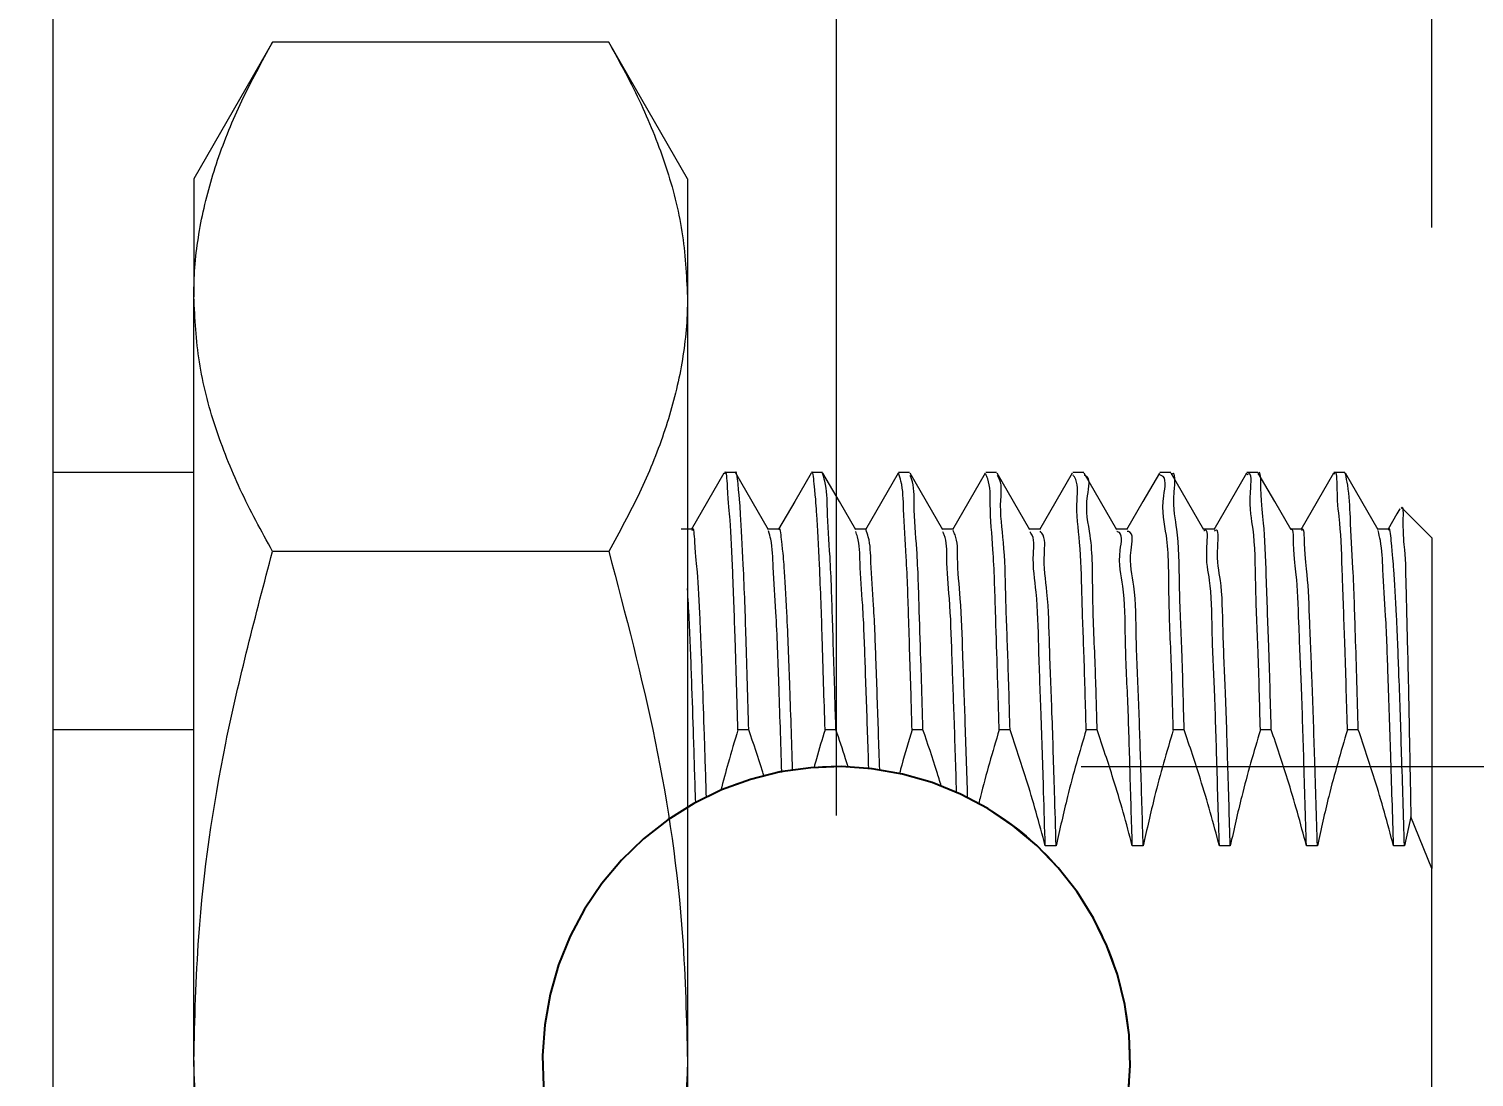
# Model space of a CAD drawing. Header units: inches. Extents: x 0.3 to 13.4, y 0.3 to 10.3.
# Drawn here: x 8.491 to 9.413, y 4.888 to 5.556 of the extents above; entities that cross this region are included whole.
import ezdxf

# ---------------------------------------------------------------- set-up
doc = ezdxf.new("R2010")
doc.units = ezdxf.units.IN
doc.header["$LTSCALE"] = 1.25
doc.header["$MEASUREMENT"] = 0
doc.linetypes.add('SLD-Dashed', pattern=[0.075, 0.05, -0.025])
doc.linetypes.add('SLD-Solid', pattern=[0])
doc.styles.add('SLDTEXTSTYLE0', font='ARIAL.TTF', dxfattribs={"width": 0.948})
doc.dimstyles.new('SLDDIMSTYLE0', dxfattribs={"dimtxt": 0.15625, "dimasz": 0.15625, "dimexe": 0, "dimexo": 0.0625, "dimgap": 0.039062, "dimtad": 0, "dimtih": 1, "dimtoh": 1, "dimdec": 3, "dimrnd": 1e-09, "dimzin": 12, "dimdsep": 46, "dimlunit": 5, "dimtxsty": 'SLDTEXTSTYLE0', "dimsah": 1, "dimcen": 0.09, "dimadec": 0, "dimazin": 0, "dimtfac": 1, "dimtdec": 3, "dimtofl": 0, "dimtmove": 0, "dimatfit": 3, "dimfxl": 0, "dimfrac": 2, "dimtolj": 1, "dimtzin": 12, "dimarcsym": 0})
doc.dimstyles.new('SLDDIMSTYLE1', dxfattribs={"dimtxt": 0.15625, "dimasz": 0.15625, "dimexe": 0, "dimexo": 0.0625, "dimgap": 0.039062, "dimtad": 0, "dimtih": 1, "dimtoh": 1, "dimdec": 3, "dimrnd": 1e-09, "dimzin": 12, "dimdsep": 46, "dimlunit": 5, "dimtxsty": 'SLDTEXTSTYLE0', "dimsah": 1, "dimcen": 0.09, "dimadec": 0, "dimazin": 0, "dimtfac": 1, "dimtdec": 3, "dimtofl": 0, "dimtmove": 0, "dimatfit": 3, "dimfxl": 0, "dimfrac": 2, "dimtolj": 1, "dimtzin": 12, "dimarcsym": 0})

# ---------------------------------------------------------------- blocks, each defined once
blk = doc.blocks.new('SW_BROKEN_VIEW_0')
at = {"color": 0, "linetype": 'SLD-Dashed'}
for p, q in [((-0.21508, 0.12924), (-0.23413, 0.12449)), ((-0.19565, 0.13197), (-0.21508, 0.12924)), ((-0.17603, 0.13265), (-0.19565, 0.13197)), ((-0.15646, 0.13128), (-0.17603, 0.13265)), ((-0.13713, 0.12787), (-0.15646, 0.13128)), ((-0.23413, 0.12449), (-0.25257, 0.11777)), ((-0.11826, 0.12247), (-0.13713, 0.12787)), ((-0.10007, 0.11511), (-0.11826, 0.12247)), ((-0.25257, 0.11777), (-0.27021, 0.10917)), ((-0.08274, 0.1059), (-0.10007, 0.11511)), ((-0.27021, 0.10917), (-0.28685, 0.09877)), ((-0.06647, 0.09492), (-0.08274, 0.1059)), ((-0.28685, 0.09877), (-0.30232, 0.08669)), ((-0.05143, 0.08231), (-0.06647, 0.09492)), ((-0.30232, 0.08669), (-0.31644, 0.07306)), ((-0.0378, 0.06819), (-0.05143, 0.08231)), ((-0.31644, 0.07306), (-0.32905, 0.05802)), ((-0.02572, 0.05273), (-0.0378, 0.06819)), ((-0.32905, 0.05802), (-0.34003, 0.04175)), ((-0.01532, 0.03608), (-0.02572, 0.05273)), ((-0.34003, 0.04175), (-0.34924, 0.02442)), ((-0.00671, 0.01844), (-0.01532, 0.03608)), ((-0.34924, 0.02442), (-0.35659, 0.00622)), ((0, 0), (-0.00671, 0.01844)), ((-0.35659, 0.00622), (-0.362, -0.01264)), ((0.00475, -0.01904), (0, 0)), ((-0.362, -0.01264), (-0.36541, -0.03197)), ((0.00748, -0.03848), (0.00475, -0.01904)), ((-0.36541, -0.03197), (-0.36678, -0.05155)), ((0.00816, -0.05809), (0.00748, -0.03848)), ((-0.36678, -0.05155), (-0.36609, -0.07116)), ((0.0068, -0.07767), (0.00816, -0.05809)), ((-0.36609, -0.07116), (-0.36336, -0.0906)), ((0.00339, -0.097), (0.0068, -0.07767)), ((-0.36336, -0.0906), (-0.35861, -0.10964)), ((-0.00202, -0.11586), (0.00339, -0.097)), ((-0.35861, -0.10964), (-0.3519, -0.12808)), ((-0.00937, -0.13406), (-0.00202, -0.11586)), ((-0.3519, -0.12808), (-0.3433, -0.14572)), ((-0.01859, -0.15139), (-0.00937, -0.13406)), ((-0.3433, -0.14572), (-0.3329, -0.16237)), ((-0.02956, -0.16766), (-0.01859, -0.15139)), ((-0.3329, -0.16237), (-0.32081, -0.17783)), ((-0.04218, -0.18269), (-0.02956, -0.16766)), ((-0.32081, -0.17783), (-0.30718, -0.19195)), ((-0.0563, -0.19633), (-0.04218, -0.18269)), ((-0.30718, -0.19195), (-0.29215, -0.20456)), ((-0.07176, -0.20841), (-0.0563, -0.19633)), ((-0.29215, -0.20456), (-0.27588, -0.21554)), ((-0.0884, -0.21881), (-0.07176, -0.20841)), ((-0.27588, -0.21554), (-0.25855, -0.22475)), ((-0.10604, -0.22741), (-0.0884, -0.21881)), ((-0.25855, -0.22475), (-0.24035, -0.2321)), ((-0.12449, -0.23413), (-0.10604, -0.22741)), ((-0.24035, -0.2321), (-0.22149, -0.23751)), ((-0.22149, -0.23751), (-0.20216, -0.24092)), ((-0.16297, -0.24161), (-0.14353, -0.23887)), ((-0.14353, -0.23887), (-0.12449, -0.23413)), ((-0.20216, -0.24092), (-0.18258, -0.24229)), ((-0.18258, -0.24229), (-0.16297, -0.24161))]:
    blk.add_line(p, q, dxfattribs=at)
blk = doc.blocks.new('*D5')
at = {"color": 7, "linetype": 'SLD-Solid', "lineweight": 0}
for p, q in [((9.59842, 5.0859), (9.59842, 5.38638)), ((9.16278, 5.0859), (9.67655, 5.0859)), ((9.16278, 4.7109), (9.67655, 4.7109)), ((9.59842, 4.31076), (9.59842, 4.7109)), ((9.79342, 4.31076), (9.59842, 4.31076))]:
    blk.add_line(p, q, dxfattribs=at)
for points in [[(9.59842, 5.0859), (9.62246, 5.24215), (9.57438, 5.24215)], [(9.59842, 4.7109), (9.57438, 4.55465), (9.62246, 4.55465)]]:
    blk.add_solid(points, dxfattribs=at)
at = {"color": 7, "linetype": 'SLD-Solid', "lineweight": 0, "char_height": 0.15625, "attachment_point": 1, "style": 'SLDTEXTSTYLE0'}
for s, insert in [('0.375', (9.87155, 4.51217)), ('"', (10.40856, 4.51217)), ('Pivot', (9.95892, 4.2724))]:
    blk.add_mtext(s, dxfattribs=dict(at, insert=insert))
blk = doc.blocks.new('*D6')
at = {"color": 7, "linetype": 'SLD-Solid', "lineweight": 0}
for p, q in [((3.52528, 5.2734), (3.52528, 7.11991)), ((9.38653, 5.42965), (9.38653, 7.11991)), ((3.52528, 7.04179), (5.55446, 7.04179)), ((9.38653, 7.04179), (7.35735, 7.04179))]:
    blk.add_line(p, q, dxfattribs=at)
for points in [[(3.52528, 7.04179), (3.68153, 7.01775), (3.68153, 7.06583)], [(9.38653, 7.04179), (9.23028, 7.06583), (9.23028, 7.01775)]]:
    blk.add_solid(points, dxfattribs=at)
at = {"color": 7, "linetype": 'SLD-Solid', "lineweight": 0, "char_height": 0.15625, "attachment_point": 1, "style": 'SLDTEXTSTYLE0'}
for s, insert in [('14.51', (6.14935, 7.24321)), ('"', (6.68636, 7.24321)), ('Retracted Length', (5.65212, 7.00343))]:
    blk.add_mtext(s, dxfattribs=dict(at, insert=insert))
blk = doc.blocks.new('*D7')
at = {"color": 7, "linetype": 'SLD-Solid', "lineweight": 0}
for p, q in [((2.00028, 5.2734), (2.00028, 7.85093)), ((9.38653, 5.42965), (9.38653, 7.85093)), ((2.00028, 7.7728), (4.80365, 7.7728)), ((9.38653, 7.7728), (6.58315, 7.7728))]:
    blk.add_line(p, q, dxfattribs=at)
for points in [[(2.00028, 7.7728), (2.15653, 7.74877), (2.15653, 7.79684)], [(9.38653, 7.7728), (9.23028, 7.79684), (9.23028, 7.74877)]]:
    blk.add_solid(points, dxfattribs=at)
at = {"color": 7, "linetype": 'SLD-Solid', "lineweight": 0, "char_height": 0.15625, "attachment_point": 1, "style": 'SLDTEXTSTYLE0'}
for s, insert in [('23.51', (5.38685, 7.97422)), ('"', (5.92386, 7.97422)), ('Extended Length', (4.90131, 7.73444))]:
    blk.add_mtext(s, dxfattribs=dict(at, insert=insert))
blk = doc.blocks.new('*D9')
at = {"color": 7, "linetype": 'SLD-Solid', "lineweight": 0}
for p, q in [((9.00653, 5.05465), (9.00653, 6.59193)), ((9.38653, 5.42965), (9.38653, 6.59193)), ((9.00653, 6.51381), (8.70605, 6.51381)), ((9.38653, 6.51381), (9.7926, 6.51381))]:
    blk.add_line(p, q, dxfattribs=at)
for points in [[(9.00653, 6.51381), (8.85028, 6.53784), (8.85028, 6.48977)], [(9.38653, 6.51381), (9.54278, 6.48977), (9.54278, 6.53784)]]:
    blk.add_solid(points, dxfattribs=at)
at = {"color": 7, "linetype": 'SLD-Solid', "lineweight": 0, "char_height": 0.15625, "attachment_point": 1, "style": 'SLDTEXTSTYLE0'}
for s, insert in [('0.38', (9.87073, 6.59533)), ('"', (10.28844, 6.59533))]:
    blk.add_mtext(s, dxfattribs=dict(at, insert=insert))
blk = doc.blocks.new('*D10')
at = {"color": 7, "linetype": 'SLD-Solid', "lineweight": 0}
for p, q in [((8.19653, 5.05465), (8.19653, 6.00659)), ((9.00653, 5.05465), (9.00653, 6.00659)), ((8.19653, 5.92847), (7.89605, 5.92847)), ((9.00653, 5.92847), (9.30701, 5.92847))]:
    blk.add_line(p, q, dxfattribs=at)
for points in [[(8.19653, 5.92847), (8.04028, 5.95251), (8.04028, 5.90443)], [(9.00653, 5.92847), (9.16278, 5.90443), (9.16278, 5.95251)]]:
    blk.add_solid(points, dxfattribs=at)
at = {"color": 7, "linetype": 'SLD-Solid', "lineweight": 0, "char_height": 0.15625, "attachment_point": 1, "style": 'SLDTEXTSTYLE0'}
for s, insert in [('0.81', (8.35463, 6.01)), ('"', (8.77234, 6.01))]:
    blk.add_mtext(s, dxfattribs=dict(at, insert=insert))
blk = doc.blocks.new('*D11')
at = {"color": 7, "linetype": 'SLD-Solid', "lineweight": 0}
for p, q in [((9.00653, 4.74215), (9.00653, 3.71623)), ((8.50653, 3.96215), (8.50653, 3.71623)), ((8.50653, 3.79435), (8.25351, 3.79435)), ((9.00653, 3.79435), (9.30701, 3.79435))]:
    blk.add_line(p, q, dxfattribs=at)
for points in [[(8.50653, 3.79435), (8.35028, 3.81839), (8.35028, 3.77031)], [(9.00653, 3.79435), (9.16278, 3.77031), (9.16278, 3.81839)]]:
    blk.add_solid(points, dxfattribs=at)
at = {"color": 7, "linetype": 'SLD-Solid', "lineweight": 0, "char_height": 0.15625, "attachment_point": 1, "style": 'SLDTEXTSTYLE0'}
for s, insert in [('0.5', (7.801, 3.87588)), ('"', (8.09929, 3.87588))]:
    blk.add_mtext(s, dxfattribs=dict(at, insert=insert))

msp = doc.modelspace()

# ---------------------------------------------------------------- linework, layer by layer
at = {"color": 7, "linetype": 'SLD-Solid', "lineweight": 15}
for p, q in [((8.50653, 5.6384), (8.50653, 4.1584)), ((8.64677, 5.54792), (8.59653, 5.4609)), ((8.86129, 5.54792), (8.64677, 5.54792)), ((8.91153, 5.4609), (8.86129, 5.54792)), ((8.59653, 5.4609), (8.59653, 5.38554)), ((8.91153, 5.4609), (8.91153, 5.38554)), ((8.59653, 4.8984), (8.59653, 5.38554)), ((8.91153, 5.38554), (8.91153, 4.8984)), ((8.59653, 5.2734), (8.50653, 5.2734)), ((8.94208, 5.2734), (8.93513, 5.2734)), ((8.99764, 5.2734), (8.99069, 5.2734)), ((9.04615, 5.27337), (9.04591, 5.27231)), ((9.0532, 5.2734), (9.04625, 5.2734)), ((9.10875, 5.2734), (9.10181, 5.2734)), ((9.16431, 5.2734), (9.15736, 5.2734)), ((9.21986, 5.2734), (9.21292, 5.2734)), ((9.27541, 5.2734), (9.26847, 5.2734)), ((9.33097, 5.2734), (9.32402, 5.2734)), ((9.33117, 5.27329), (9.33097, 5.27269)), ((9.38653, 5.23173), (9.36734, 5.25092)), ((8.9143, 5.23732), (8.90754, 5.23732)), ((8.96986, 5.23732), (8.9631, 5.23732)), ((9.02542, 5.23732), (9.01865, 5.23732)), ((9.08097, 5.23732), (9.07421, 5.23732)), ((9.13653, 5.23732), (9.12977, 5.23732)), ((9.19208, 5.23732), (9.18532, 5.23732)), ((9.24764, 5.23732), (9.24088, 5.23732)), ((9.30319, 5.23732), (9.29643, 5.23732)), ((9.35875, 5.23732), (9.35199, 5.23732)), ((9.38653, 5.23173), (9.38653, 5.02092)), ((8.86129, 5.22316), (8.64677, 5.22316)), ((8.59653, 5.10941), (8.50653, 5.10941)), ((8.95065, 5.10941), (8.94371, 5.10941)), ((9.00621, 5.10941), (8.99926, 5.10941)), ((9.06176, 5.10941), (9.05482, 5.10941)), ((9.11732, 5.10941), (9.11038, 5.10941)), ((9.17288, 5.10941), (9.16593, 5.10941)), ((9.22843, 5.10941), (9.22149, 5.10941)), ((9.28399, 5.10941), (9.27704, 5.10941)), ((9.33954, 5.10941), (9.3326, 5.10941)), ((9.07345, 5.07355), (9.08321, 5.0695)), ((9.09026, 5.06617), (9.09735, 5.06243)), ((9.37306, 5.05386), (9.36895, 5.03538)), ((9.38653, 5.02092), (9.37306, 5.05386)), ((9.14673, 5.03538), (9.13979, 5.03538)), ((9.20229, 5.03538), (9.19534, 5.03538)), ((9.25784, 5.03538), (9.2509, 5.03538)), ((9.3134, 5.03538), (9.30645, 5.03538)), ((9.36895, 5.03538), (9.36201, 5.03538)), ((9.38653, 4.77588), (9.38653, 5.02092)), ((8.59653, 4.8984), (8.59653, 4.41126)), ((8.91153, 4.8984), (8.91153, 4.41126))]:
    msp.add_line(p, q, dxfattribs=at)
at = {"color": 7, "linetype": 'SLD-Solid', "lineweight": 15, "flags": 128}
for points in [[(8.93481, 5.27311), (8.92437, 5.25505), (8.91394, 5.23699)], [(8.96329, 5.23699), (8.95285, 5.25505), (8.94242, 5.27311)], [(8.99036, 5.27311), (8.97993, 5.25505), (8.96968, 5.23732)], [(9.01884, 5.237), (9.0084, 5.25505), (8.99797, 5.27311)], [(9.04592, 5.27311), (9.03548, 5.25505), (9.02505, 5.237)], [(9.07439, 5.237), (9.06396, 5.25505), (9.05353, 5.27311)], [(9.10147, 5.27311), (9.09104, 5.25505), (9.0806, 5.23699)], [(9.12995, 5.23699), (9.11952, 5.25505), (9.10908, 5.27311)], [(9.15702, 5.2731), (9.14659, 5.25504), (9.13615, 5.23699)], [(9.18551, 5.23699), (9.17507, 5.25505), (9.16463, 5.27312)], [(9.21259, 5.27312), (9.20215, 5.25505), (9.19171, 5.23699)], [(9.24106, 5.23699), (9.23063, 5.25505), (9.22019, 5.27312)], [(9.26814, 5.27312), (9.25771, 5.25505), (9.24727, 5.23699)], [(9.29662, 5.23699), (9.28618, 5.25505), (9.27574, 5.27312)], [(9.3237, 5.27312), (9.31326, 5.25505), (9.30282, 5.23699)], [(9.35217, 5.23699), (9.34174, 5.25505), (9.3313, 5.27312)], [(9.36608, 5.25032), (9.36417, 5.24701), (9.35857, 5.23732)]]:
    msp.add_lwpolyline(points, dxfattribs=at)
at = {"color": 7, "linetype": 'SLD-Solid', "lineweight": 15}
for centre, radius, start, end in [((9.00653, 4.8984), 0.1875, 87.69364, 94.36519), ((9.00651, 4.89835), 0.18756, 69.09145, 77.60756), ((9.00652, 4.8984), 0.1875, 104.27188, 113.15342), ((9.00653, 4.8984), 0.1875, 301.59068, 61.02609)]:
    msp.add_arc(centre, radius, start, end, dxfattribs=at)
for points, knots in [([(8.59653, 5.38554), (8.59658, 5.38939), (8.59683, 5.40597), (8.60071, 5.43545), (8.61119, 5.47348), (8.62663, 5.51127), (8.63998, 5.53557), (8.64677, 5.54792)], [0, 0, 0, 0, 0.0672107, 0.289413, 0.5162847, 0.7542495, 1, 1, 1, 1]), ([(8.86129, 5.54792), (8.86844, 5.53489), (8.88251, 5.50926), (8.89847, 5.46883), (8.90938, 5.42756), (8.91082, 5.39945), (8.91153, 5.38554)], [0, 0, 0, 0, 0.259279, 0.509884, 0.757353, 1, 1, 1, 1]), ([(8.64677, 5.22316), (8.63962, 5.23619), (8.62555, 5.26182), (8.60958, 5.30225), (8.59868, 5.34352), (8.59724, 5.37162), (8.59653, 5.38554)], [0, 0, 0, 0, 0.259279, 0.509886, 0.757353, 1, 1, 1, 1]), ([(8.91153, 5.38554), (8.91147, 5.38169), (8.91123, 5.36511), (8.90734, 5.33563), (8.89686, 5.2976), (8.88143, 5.25981), (8.86807, 5.23551), (8.86129, 5.22316)], [0, 0, 0, 0, 0.067211, 0.289414, 0.516284, 0.754249, 1, 1, 1, 1]), ([(8.94371, 5.10941), (8.94316, 5.12871), (8.94221, 5.16251), (8.94057, 5.20516), (8.93916, 5.24242), (8.93741, 5.25444), (8.93651, 5.27593), (8.93524, 5.27269), (8.93513, 5.27242)], [0, 0, 0, 0, 0.347807, 0.609316, 0.811215, 0.941378, 0.995164, 1, 1, 1, 1]), ([(8.95065, 5.10941), (8.95008, 5.12902), (8.94903, 5.16456), (8.94756, 5.20803), (8.94554, 5.24604), (8.94477, 5.25651), (8.94283, 5.2757), (8.94212, 5.27314), (8.94208, 5.27302)], [0, 0, 0, 0, 0.353339, 0.640674, 0.833767, 0.953953, 0.997768, 1, 1, 1, 1]), ([(8.99926, 5.10941), (8.99869, 5.12902), (8.99764, 5.16456), (8.99617, 5.20803), (8.99415, 5.24604), (8.99338, 5.25651), (8.99144, 5.2757), (8.99073, 5.27314), (8.99069, 5.27302)], [0, 0, 0, 0, 0.353339, 0.640674, 0.833767, 0.953953, 0.997768, 1, 1, 1, 1]), ([(9.22843, 5.10941), (9.22799, 5.12628), (9.22718, 5.15736), (9.22522, 5.19847), (9.22513, 5.23653), (9.2206, 5.25116), (9.22338, 5.27483), (9.22029, 5.27227), (9.22019, 5.2722)], [0, 0, 0, 0, 0.307066, 0.565457, 0.782046, 0.928273, 0.997785, 1, 1, 1, 1]), ([(9.28399, 5.10941), (9.28397, 5.10999), (9.28346, 5.12804), (9.28255, 5.16116), (9.28087, 5.20265), (9.27976, 5.24056), (9.27738, 5.2533), (9.27727, 5.27588), (9.27555, 5.27248), (9.27541, 5.2722)], [0, 0, 0, 0, 0.010567, 0.328927, 0.59406, 0.800552, 0.935848, 0.994733, 1, 1, 1, 1]), ([(9.3326, 5.10941), (9.33258, 5.10999), (9.33206, 5.12804), (9.33116, 5.16116), (9.32948, 5.20265), (9.32837, 5.24056), (9.32599, 5.2533), (9.32588, 5.27588), (9.32416, 5.27248), (9.32402, 5.2722)], [0, 0, 0, 0, 0.010568, 0.328928, 0.59406, 0.800552, 0.935848, 0.994733, 1, 1, 1, 1]), ([(9.00621, 5.10941), (9.00601, 5.11616), (9.00535, 5.13937), (9.00415, 5.17612), (9.00292, 5.2163), (9.00064, 5.24581), (9.00052, 5.26392), (8.99817, 5.27136), (8.99764, 5.27302)], [0, 0, 0, 0, 0.1234924, 0.4246409, 0.6730477, 0.8576766, 0.9681366, 1, 1, 1, 1]), ([(9.05482, 5.10941), (9.05463, 5.11616), (9.05396, 5.13937), (9.05276, 5.17612), (9.05154, 5.2163), (9.04925, 5.24581), (9.04913, 5.26392), (9.04678, 5.27136), (9.04625, 5.27302)], [0, 0, 0, 0, 0.123492, 0.42464, 0.673046, 0.857675, 0.968135, 1, 1, 1, 1]), ([(9.06176, 5.10941), (9.06138, 5.12286), (9.06067, 5.14805), (9.05931, 5.18635), (9.05847, 5.22096), (9.05559, 5.24875), (9.05639, 5.26515), (9.05385, 5.2709), (9.05354, 5.27161)], [0, 0, 0, 0, 0.2482486, 0.4649311, 0.7077718, 0.8844852, 0.9855549, 1, 1, 1, 1]), ([(9.11038, 5.10941), (9.10999, 5.12286), (9.10928, 5.14805), (9.10792, 5.18635), (9.10706, 5.22096), (9.10425, 5.24877), (9.10495, 5.26544), (9.10225, 5.27144), (9.10181, 5.27242)], [0, 0, 0, 0, 0.246918, 0.462439, 0.703978, 0.879744, 0.980272, 1, 1, 1, 1]), ([(9.11732, 5.10941), (9.11689, 5.125), (9.1161, 5.15388), (9.11447, 5.19358), (9.11398, 5.22728), (9.11017, 5.25115), (9.11261, 5.26709), (9.10933, 5.27129), (9.10909, 5.27159)], [0, 0, 0, 0, 0.2874385, 0.5325896, 0.7352313, 0.9021979, 0.9928651, 1, 1, 1, 1]), ([(9.16593, 5.10941), (9.1655, 5.125), (9.16471, 5.15388), (9.16309, 5.19358), (9.16256, 5.22727), (9.15885, 5.25118), (9.16117, 5.26726), (9.15772, 5.27159), (9.15736, 5.27204)], [0, 0, 0, 0, 0.2864533, 0.5307642, 0.7327114, 0.8991061, 0.9894626, 1, 1, 1, 1]), ([(9.17288, 5.10941), (9.17252, 5.12316), (9.17177, 5.15225), (9.16972, 5.19284), (9.17022, 5.23085), (9.16426, 5.25176), (9.16925, 5.27065), (9.16481, 5.27174), (9.16464, 5.27179)], [0, 0, 0, 0, 0.252344, 0.53403, 0.760005, 0.916777, 0.996893, 1, 1, 1, 1]), ([(9.22149, 5.10941), (9.22113, 5.12315), (9.22038, 5.15224), (9.21834, 5.19285), (9.21879, 5.23081), (9.21295, 5.25183), (9.21781, 5.27073), (9.2132, 5.27181), (9.21292, 5.27187)], [0, 0, 0, 0, 0.251809, 0.532899, 0.758396, 0.914836, 0.994781, 1, 1, 1, 1]), ([(9.27704, 5.10941), (9.2766, 5.12628), (9.27578, 5.15734), (9.27385, 5.19852), (9.2737, 5.23641), (9.26929, 5.25139), (9.27194, 5.27487), (9.26868, 5.27211), (9.26847, 5.27193)], [0, 0, 0, 0, 0.306268, 0.563988, 0.780014, 0.925862, 0.995192, 1, 1, 1, 1]), ([(9.33954, 5.10941), (9.33894, 5.12955), (9.33792, 5.16387), (9.33646, 5.20905), (9.3345, 5.24085), (9.33383, 5.26111), (9.33183, 5.27024), (9.33131, 5.27264)], [0, 0, 0, 0, 0.369697, 0.629784, 0.828782, 0.954902, 1, 1, 1, 1]), ([(9.36687, 5.25045), (9.36695, 5.2506), (9.3683, 5.25337), (9.36759, 5.23405), (9.36955, 5.22401), (9.36994, 5.19294), (9.37106, 5.15926), (9.37186, 5.11574), (9.37258, 5.0802), (9.37297, 5.05868), (9.37306, 5.05386)], [0, 0, 0, 0, 0.002443, 0.044323, 0.138296, 0.274623, 0.458056, 0.67329, 0.926922, 1, 1, 1, 1]), ([(8.92358, 5.06655), (8.92317, 5.0797), (8.92239, 5.10442), (8.92114, 5.1426), (8.91974, 5.17565), (8.91831, 5.20928), (8.9166, 5.22026), (8.91566, 5.23958), (8.9144, 5.23667), (8.9143, 5.23643)], [0, 0, 0, 0, 0.230375, 0.433411, 0.660455, 0.835768, 0.948837, 0.995698, 1, 1, 1, 1]), ([(8.9786, 5.08381), (8.97799, 5.10258), (8.97689, 5.1365), (8.97539, 5.17745), (8.97332, 5.21255), (8.97255, 5.22213), (8.9706, 5.23939), (8.96989, 5.23708), (8.96986, 5.23697)], [0, 0, 0, 0, 0.3613562, 0.6527804, 0.8391992, 0.9552877, 0.9978047, 1, 1, 1, 1]), ([(9.2509, 5.03538), (9.25036, 5.05292), (9.24935, 5.08575), (9.24802, 5.13198), (9.24609, 5.16947), (9.24588, 5.20393), (9.2416, 5.21735), (9.24404, 5.23848), (9.24115, 5.23632), (9.24107, 5.23626)], [0, 0, 0, 0, 0.261575, 0.489642, 0.681255, 0.84013, 0.947427, 0.998519, 1, 1, 1, 1]), ([(9.25784, 5.03538), (9.2573, 5.05292), (9.2563, 5.08575), (9.25496, 5.13197), (9.25305, 5.16952), (9.25277, 5.20381), (9.24863, 5.21759), (9.25092, 5.23853), (9.24785, 5.23615), (9.24764, 5.23599)], [0, 0, 0, 0, 0.260978, 0.488525, 0.6797, 0.838213, 0.945264, 0.996239, 1, 1, 1, 1]), ([(9.30645, 5.03538), (9.3059, 5.05376), (9.30486, 5.08789), (9.30338, 5.13588), (9.30169, 5.17329), (9.30062, 5.20785), (9.29815, 5.21878), (9.29816, 5.23944), (9.29663, 5.23688), (9.29662, 5.23686)], [0, 0, 0, 0, 0.273925, 0.508614, 0.704074, 0.856322, 0.956112, 0.999651, 1, 1, 1, 1]), ([(9.3134, 5.03538), (9.31284, 5.05377), (9.31181, 5.0879), (9.31032, 5.13584), (9.30865, 5.1734), (9.30752, 5.20759), (9.30519, 5.21925), (9.30501, 5.2395), (9.30333, 5.23649), (9.30319, 5.23623)], [0, 0, 0, 0, 0.272934, 0.506775, 0.701528, 0.853225, 0.952655, 0.996036, 1, 1, 1, 1]), ([(9.36895, 5.03538), (9.36837, 5.05483), (9.36729, 5.09084), (9.36567, 5.14042), (9.36416, 5.17788), (9.36248, 5.21093), (9.36125, 5.22124), (9.35976, 5.23952), (9.35882, 5.23687), (9.35875, 5.23668)], [0, 0, 0, 0, 0.28863, 0.534506, 0.724097, 0.869178, 0.961167, 0.997146, 1, 1, 1, 1]), ([(8.97169, 5.08264), (8.97107, 5.10143), (8.96995, 5.13535), (8.9685, 5.1789), (8.96628, 5.20943), (8.96578, 5.22693), (8.96376, 5.23445), (8.96329, 5.2362)], [0, 0, 0, 0, 0.366553, 0.661633, 0.848404, 0.964711, 1, 1, 1, 1]), ([(9.02718, 5.08476), (9.02694, 5.09231), (9.02623, 5.11473), (9.02498, 5.1494), (9.02377, 5.18573), (9.02144, 5.21236), (9.0214, 5.2284), (9.01923, 5.2347), (9.01885, 5.23582)], [0, 0, 0, 0, 0.149592, 0.444377, 0.68755, 0.868321, 0.976537, 1, 1, 1, 1]), ([(9.03415, 5.08385), (9.0339, 5.0917), (9.03319, 5.11443), (9.03193, 5.1494), (9.0307, 5.18572), (9.02843, 5.21237), (9.02828, 5.2288), (9.02595, 5.23547), (9.02542, 5.23697)], [0, 0, 0, 0, 0.153427, 0.444146, 0.683965, 0.862242, 0.968965, 1, 1, 1, 1]), ([(9.08321, 5.0695), (9.08273, 5.08534), (9.08183, 5.11465), (9.08024, 5.15577), (9.07929, 5.18995), (9.07644, 5.215), (9.0772, 5.22991), (9.07471, 5.235), (9.0744, 5.23563)], [0, 0, 0, 0, 0.285322, 0.527989, 0.74228, 0.898249, 0.987521, 1, 1, 1, 1]), ([(9.09026, 5.06617), (9.08976, 5.08263), (9.08883, 5.11305), (9.08721, 5.15529), (9.08621, 5.18994), (9.08345, 5.21502), (9.08408, 5.2302), (9.08142, 5.23554), (9.08098, 5.23643)], [0, 0, 0, 0, 0.289336, 0.534486, 0.743483, 0.895597, 0.982664, 1, 1, 1, 1]), ([(9.13979, 5.03538), (9.13945, 5.04676), (9.13859, 5.075), (9.13736, 5.11748), (9.13549, 5.15982), (9.13499, 5.19416), (9.1311, 5.21712), (9.13334, 5.23173), (9.13019, 5.23538), (9.12996, 5.23564)], [0, 0, 0, 0, 0.170076, 0.422332, 0.63418, 0.80609, 0.928386, 0.994859, 1, 1, 1, 1]), ([(9.14673, 5.03538), (9.14639, 5.04676), (9.14554, 5.075), (9.14429, 5.11747), (9.14244, 5.15983), (9.1419, 5.19414), (9.13811, 5.21715), (9.14023, 5.23191), (9.13689, 5.23568), (9.13653, 5.23609)], [0, 0, 0, 0, 0.169582, 0.421106, 0.632339, 0.80375, 0.925691, 0.991971, 1, 1, 1, 1]), ([(9.19534, 5.03538), (9.19485, 5.05142), (9.19392, 5.08169), (9.19268, 5.126), (9.19062, 5.1645), (9.19088, 5.1989), (9.18543, 5.2177), (9.18972, 5.23492), (9.18567, 5.23581), (9.18551, 5.23585)], [0, 0, 0, 0, 0.239574, 0.452115, 0.65847, 0.824028, 0.938915, 0.997701, 1, 1, 1, 1]), ([(9.20229, 5.03538), (9.20179, 5.05142), (9.20086, 5.08169), (9.19962, 5.12599), (9.19758, 5.16451), (9.19778, 5.19885), (9.19246, 5.21778), (9.1966, 5.23501), (9.19237, 5.23588), (9.19208, 5.23594)], [0, 0, 0, 0, 0.239116, 0.451251, 0.657212, 0.822454, 0.937122, 0.995795, 1, 1, 1, 1]), ([(9.36201, 5.03538), (9.36143, 5.05489), (9.36035, 5.091), (9.35869, 5.13992), (9.3573, 5.17916), (9.35533, 5.20789), (9.35467, 5.22618), (9.35269, 5.23435), (9.35218, 5.23646)], [0, 0, 0, 0, 0.290569, 0.538096, 0.728961, 0.875016, 0.967623, 1, 1, 1, 1]), ([(8.59653, 4.8984), (8.59718, 4.92473), (8.59888, 4.9926), (8.61465, 5.10175), (8.63602, 5.18254), (8.64677, 5.22316)], [0, 0, 0, 0, 0.2396226, 0.617714, 1, 1, 1, 1]), ([(8.86129, 5.22316), (8.87193, 5.18295), (8.89332, 5.10217), (8.90917, 4.99302), (8.91087, 4.92473), (8.91153, 4.8984)], [0, 0, 0, 0, 0.378425, 0.760377, 1, 1, 1, 1]), ([(8.91674, 5.063), (8.91631, 5.07683), (8.91551, 5.1028), (8.91419, 5.14174), (8.91304, 5.17341), (8.91191, 5.19291), (8.91153, 5.19944)], [0, 0, 0, 0, 0.303922, 0.570795, 0.856187, 1, 1, 1, 1]), ([(8.94371, 5.10941), (8.94159, 5.10234), (8.93775, 5.08953), (8.93434, 5.0766), (8.9328, 5.0708)], [0, 0, 0, 0, 0.551634, 1, 1, 1, 1]), ([(8.9603, 5.08011), (8.96, 5.08109), (8.95691, 5.0909), (8.95362, 5.10064), (8.95065, 5.10941)], [0, 0, 0, 0, 0.099415, 1, 1, 1, 1]), ([(8.99926, 5.10941), (8.9974, 5.10321), (8.995, 5.09521), (8.99276, 5.08716), (8.99226, 5.08536)], [0, 0, 0, 0, 0.77566, 1, 1, 1, 1]), ([(9.01407, 5.08575), (9.01353, 5.08745), (9.01099, 5.09536), (9.00831, 5.10323), (9.00621, 5.10941)], [0, 0, 0, 0, 0.21443, 1, 1, 1, 1]), ([(9.05482, 5.10941), (9.05257, 5.10189), (9.0498, 5.09262), (9.04724, 5.08329), (9.04676, 5.08153)], [0, 0, 0, 0, 0.81171, 1, 1, 1, 1]), ([(9.07345, 5.07355), (9.0725, 5.0766), (9.0688, 5.08861), (9.06477, 5.10052), (9.06176, 5.10941)], [0, 0, 0, 0, 0.253777, 1, 1, 1, 1]), ([(9.11038, 5.10941), (9.10827, 5.10234), (9.10405, 5.0882), (9.09986, 5.07249), (9.09772, 5.06388), (9.09735, 5.06243)], [0, 0, 0, 0, 0.454017, 0.908044, 1, 1, 1, 1]), ([(9.13979, 5.03538), (9.13789, 5.04251), (9.13409, 5.05677), (9.12669, 5.08149), (9.12083, 5.09895), (9.11732, 5.10941)], [0, 0, 0, 0, 0.286052, 0.572102, 1, 1, 1, 1]), ([(9.16593, 5.10941), (9.16382, 5.10234), (9.15961, 5.0882), (9.153, 5.06356), (9.14906, 5.04587), (9.14673, 5.03538)], [0, 0, 0, 0, 0.2893407, 0.5786875, 1, 1, 1, 1]), ([(9.19534, 5.03538), (9.19344, 5.04251), (9.18964, 5.05677), (9.18224, 5.08149), (9.17639, 5.09895), (9.17288, 5.10941)], [0, 0, 0, 0, 0.286052, 0.572102, 1, 1, 1, 1]), ([(9.22149, 5.10941), (9.21938, 5.10234), (9.21517, 5.0882), (9.20855, 5.06356), (9.20462, 5.04587), (9.20229, 5.03538)], [0, 0, 0, 0, 0.289341, 0.578687, 1, 1, 1, 1]), ([(9.2509, 5.03538), (9.249, 5.04251), (9.2452, 5.05677), (9.2378, 5.08149), (9.23194, 5.09895), (9.22843, 5.10941)], [0, 0, 0, 0, 0.286052, 0.572102, 1, 1, 1, 1]), ([(9.27704, 5.10941), (9.27494, 5.10234), (9.27072, 5.0882), (9.26411, 5.06356), (9.26018, 5.04587), (9.25784, 5.03538)], [0, 0, 0, 0, 0.289341, 0.578687, 1, 1, 1, 1]), ([(9.30645, 5.03538), (9.30455, 5.04251), (9.30075, 5.05677), (9.29335, 5.08149), (9.2875, 5.09895), (9.28399, 5.10941)], [0, 0, 0, 0, 0.286052, 0.572102, 1, 1, 1, 1]), ([(9.3326, 5.10941), (9.33049, 5.10234), (9.32628, 5.0882), (9.31966, 5.06356), (9.31573, 5.04587), (9.3134, 5.03538)], [0, 0, 0, 0, 0.289341, 0.578687, 1, 1, 1, 1]), ([(9.36201, 5.03538), (9.36011, 5.04251), (9.35631, 5.05677), (9.34891, 5.08149), (9.34305, 5.09895), (9.33954, 5.10941)], [0, 0, 0, 0, 0.2860523, 0.5721017, 1, 1, 1, 1]), ([(8.9603, 5.08011), (8.9604, 5.08014), (8.96234, 5.08063), (8.96613, 5.08153), (8.96984, 5.08227), (8.97169, 5.08264)], [0, 0, 0, 0, 0.026049, 0.51594, 1, 1, 1, 1]), ([(8.97169, 5.08264), (8.97284, 5.08285), (8.97456, 5.08316), (8.97686, 5.08354), (8.97802, 5.08372), (8.9786, 5.08381)], [0, 0, 0, 0, 0.499518, 0.7496916, 1, 1, 1, 1]), ([(8.9786, 5.08381), (8.98038, 5.08406), (8.98481, 5.08469), (8.98937, 5.08513), (8.99215, 5.08535), (8.99226, 5.08536)], [0, 0, 0, 0, 0.391797, 0.976632, 1, 1, 1, 1]), ([(9.01407, 5.08575), (9.01591, 5.08566), (9.02029, 5.08545), (9.02465, 5.08501), (9.02718, 5.08476)], [0, 0, 0, 0, 0.419076, 1, 1, 1, 1]), ([(9.02718, 5.08476), (9.02776, 5.08469), (9.02922, 5.08453), (9.03154, 5.08423), (9.03328, 5.08398), (9.03415, 5.08385)], [0, 0, 0, 0, 0.250102, 0.6252, 1, 1, 1, 1]), ([(9.03415, 5.08385), (9.03734, 5.08334), (9.04156, 5.08265), (9.04574, 5.08175), (9.04676, 5.08153)], [0, 0, 0, 0, 0.754245, 1, 1, 1, 1]), ([(8.91091, 5.05969), (8.91094, 5.0597), (8.91286, 5.06085), (8.91482, 5.06193), (8.91674, 5.063)], [0, 0, 0, 0, 0.01565, 1, 1, 1, 1]), ([(8.91674, 5.063), (8.91773, 5.06354), (8.91935, 5.06441), (8.92163, 5.06559), (8.92293, 5.06623), (8.92358, 5.06655)], [0, 0, 0, 0, 0.435871, 0.717749, 1, 1, 1, 1]), ([(8.92358, 5.06655), (8.92539, 5.06743), (8.92844, 5.0689), (8.93154, 5.07025), (8.9328, 5.0708)], [0, 0, 0, 0, 0.594427, 1, 1, 1, 1]), ([(9.08321, 5.0695), (9.08423, 5.06904), (9.08593, 5.06827), (9.08827, 5.06715), (9.0896, 5.06649), (9.09026, 5.06617)], [0, 0, 0, 0, 0.432815, 0.716586, 1, 1, 1, 1]), ([(8.64677, 4.57364), (8.64037, 4.59704), (8.62274, 4.66145), (8.60162, 4.76968), (8.59823, 4.85531), (8.59653, 4.8984)], [0, 0, 0, 0, 0.220879, 0.607914, 1, 1, 1, 1]), ([(8.91153, 4.8984), (8.90987, 4.8559), (8.90652, 4.77027), (8.88547, 4.66202), (8.86769, 4.59704), (8.86129, 4.57364)], [0, 0, 0, 0, 0.386705, 0.779122, 1, 1, 1, 1])]:
    msp.add_open_spline(points, degree=3, knots=knots, dxfattribs=at)

# ---------------------------------------------------------------- block references
at = {"color": 7, "linetype": 'Continuous'}
msp.add_blockref('SW_BROKEN_VIEW_0', (9.18583, 4.95322), dxfattribs=at)

# ---------------------------------------------------------------- dimensions: what is measured, and where the dimension line sits
at = {"color": 7, "linetype": 'SLD-Solid', "lineweight": 0}
for base, p1, p2, text, dimstyle, picture, middle in [((9.38653, 7.7728), (2.00028, 5.11715), (9.38653, 5.2734), '23.51"\\PExtended Length', 'SLDDIMSTYLE1', '*D7', (5.6934, 7.7728)), ((9.38653, 7.04179), (3.52528, 5.11715), (9.38653, 5.2734), '14.51"\\PRetracted Length', 'SLDDIMSTYLE1', '*D6', (6.4559, 7.04179)), ((9.38653, 6.51381), (9.00653, 4.8984), (9.38653, 5.2734), '<>"', 'SLDDIMSTYLE0', '*D9', (10.11763, 6.51381)), ((9.00653, 5.92847), (8.19653, 4.8984), (9.00653, 4.8984), '<>"', 'SLDDIMSTYLE0', '*D10', (8.60153, 5.92847)), ((8.50653, 3.79435), (9.00653, 4.8984), (8.50653, 4.1184), '<>"', 'SLDDIMSTYLE0', '*D11', (7.98819, 3.79435))]:
    dim = msp.add_linear_dim(base=base, p1=p1, p2=p2, text=text, dimstyle=dimstyle, dxfattribs=at)
    dim.commit()
    dim.dimension.update_dxf_attribs({"geometry": picture, "text_midpoint": middle, "dimtype": 160})
dim = msp.add_linear_dim(base=(9.59842, 5.0859), p1=(9.00653, 4.7109), p2=(9.00653, 5.0859), angle=90, text='<>"\\PPivot', dimstyle='SLDDIMSTYLE0', dxfattribs=at)
dim.commit()
dim.dimension.update_dxf_attribs({"geometry": '*D5', "text_midpoint": (9.59842, 4.31076), "dimtype": 160})

doc.saveas('drawing.dxf')
